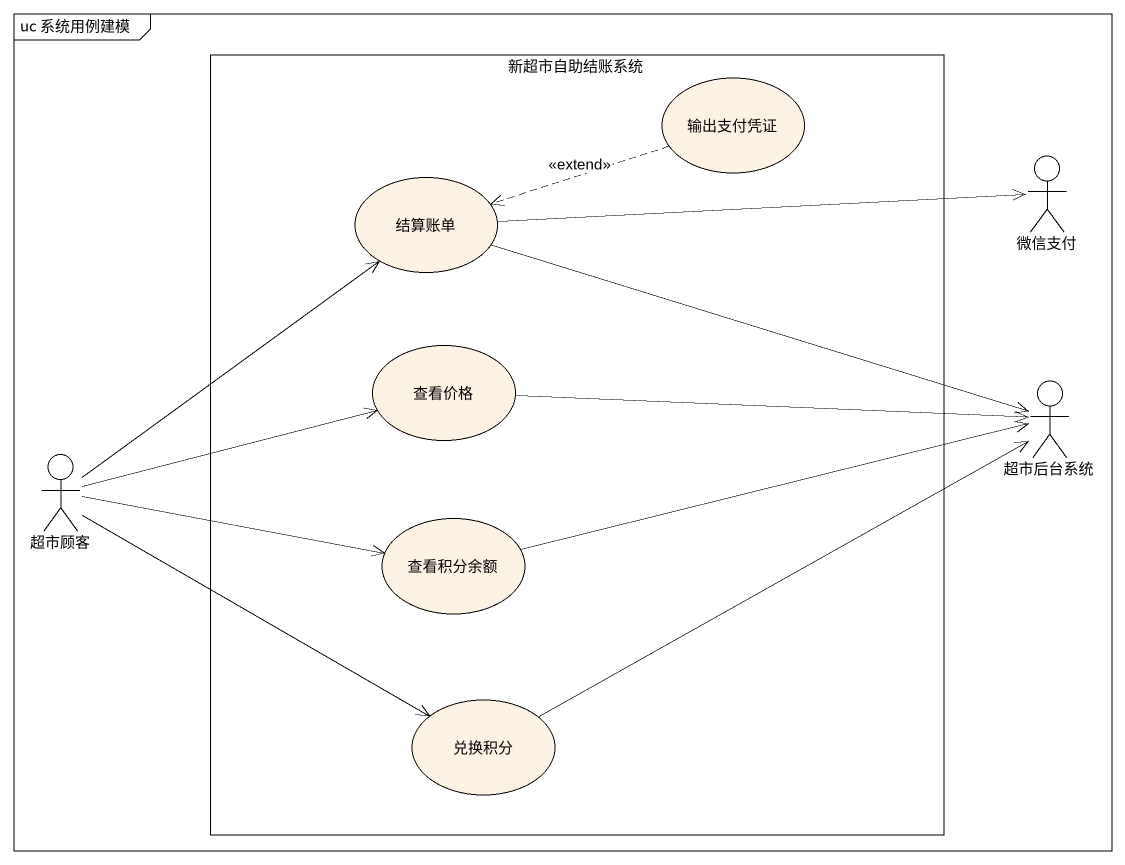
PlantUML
@startuml
mainframe uc 系统用例建模
rectangle 新超市自助结账系统 {
  usecase 输出支付凭证
  usecase 结算账单
  usecase 查看价格
  usecase 查看积分余额
  usecase 兑换积分
}
actor 微信支付
actor 超市后台系统
actor 超市顾客
输出支付凭证 .left.> 结算账单 : <<extend>>
结算账单 -right-> 微信支付
超市后台系统 <-left- 结算账单
超市后台系统 <-left- 查看价格
超市后台系统 <-left- 查看积分余额
超市顾客 -up-> 结算账单
超市顾客 -right-> 查看价格
超市顾客 -right-> 查看积分余额
超市顾客 -right-> 兑换积分
兑换积分 -right-> 超市后台系统
@enduml
